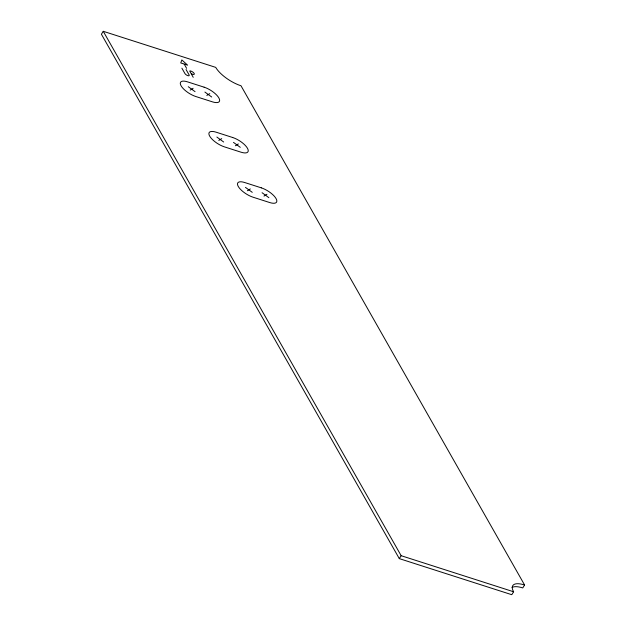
<?xml version="1.0" encoding="UTF-8"?>
<svg xmlns="http://www.w3.org/2000/svg" width="626" height="626" viewBox="0 0 626 626"><rect width="100%" height="100%" fill="white"/><g stroke="black" fill="none" stroke-linecap="round" stroke-linejoin="round"><path stroke-width="0.94" d="M103.251 31.3L101.404 34.234L399.302 558.627L511.771 594.7L513.617 591.766A22.419 8.318 32.2 0 1 524.596 584.997L241.002 85.77A22.419 8.318 32.2 0 1 215.72 67.373L103.251 31.3L401.149 555.692L513.617 591.766M399.302 558.627L401.149 555.692M524.596 584.997L522.749 587.931A22.419 8.318 32.2 0 0 512.021 587.509M190.187 90.105L193.144 88.282M206.807 95.434L209.765 93.61M218.779 140.435L221.737 138.612M235.399 145.764L238.357 143.941M247.372 190.766L250.33 188.942M263.992 196.094L266.95 194.279M183.934 63.969L180.757 62.952L181.837 59.932L187.604 65.151L184.177 64.048L186.603 68.32M191.501 73.907L192.745 74.306A2.88 1.072 32.2 0 0 194.154 73.438A2.88 1.072 32.2 0 0 190.907 71.074L190.554 70.965A1.401 0.516 32.2 0 0 189.866 71.387L193.231 77.311M204.882 92.045L211.69 96.999M188.262 86.717L195.069 91.67M233.475 142.376L240.282 147.329M216.854 137.047L223.662 142M262.067 192.714L268.875 197.667M245.447 187.377L252.255 192.331M186.063 69.517L189.091 74.854A2.582 0.962 32.2 0 1 187.823 75.636A2.582 0.962 32.2 0 1 184.913 73.516L181.884 68.179M204.115 87.178L187.495 81.849A13.076 4.851 32.2 0 0 181.086 85.801A13.076 4.851 32.2 0 0 195.836 96.529L212.457 101.858A13.076 4.851 32.2 0 0 218.857 97.914A13.076 4.851 32.2 0 0 204.115 87.178M232.708 137.517L216.087 132.18A13.076 4.851 32.2 0 0 209.679 136.132A13.076 4.851 32.2 0 0 224.429 146.867L241.049 152.196A13.076 4.851 32.2 0 0 247.45 148.245A13.076 4.851 32.2 0 0 232.708 137.517M261.3 187.847L244.68 182.518A13.076 4.851 32.2 0 0 238.271 186.462A13.076 4.851 32.2 0 0 253.021 197.198L269.642 202.527A13.076 4.851 32.2 0 0 276.05 198.583A13.076 4.851 32.2 0 0 261.3 187.847"/></g></svg>
